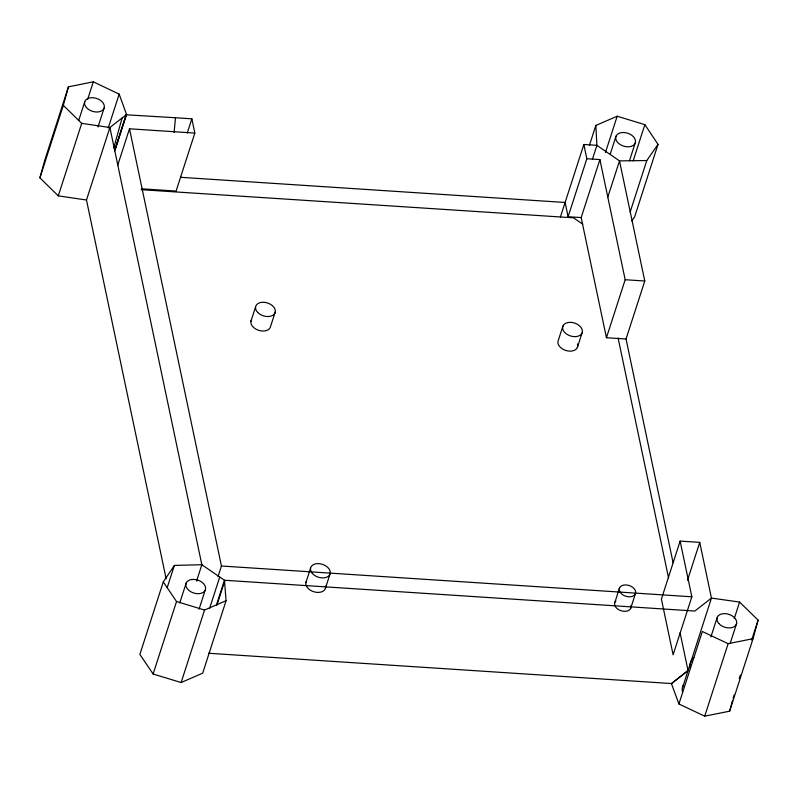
<?xml version="1.0" encoding="UTF-8"?>
<svg xmlns="http://www.w3.org/2000/svg" width="798" height="798" viewBox="0 0 798 798"><rect width="100%" height="100%" fill="white"/><g stroke="black" fill="none" stroke-linecap="round" stroke-linejoin="round"><path stroke-width="1.2" d="M174.084 132.458L175.5 117.745L191.839 118.822L194.832 133.076L176.099 191.071L141.585 188.807M680.096 632.814L688.036 670.569L671.457 683.667L678.918 703.996L704.714 716.165L729.631 711.188L732.474 700.754M733.103 698.44L734.05 694.958M729.631 711.188L753.043 638.699L758.1 620.146L739.586 602.071L711.447 598.081L694.849 611.049L224.438 580.256L201.844 564.725L174.383 565.413L163.281 581.902L139.869 654.39L153.116 674.001L181.126 682.539L202.672 673.193L226.083 600.704L224.438 580.256L216.507 604.814M166.134 578.759L86.483 200.009L58.294 195.849L39.9 177.844L45.047 159.321L68.458 86.832L93.316 81.835L119.171 94.144L126.553 114.483L115.6 148.378M39.9 177.844L63.311 105.356L68.458 86.832M113.745 147.939L122.084 118.054M78.693 120.498L84.778 101.635M87.66 99.381L93.316 81.835M58.294 195.849L81.705 123.361L63.311 105.356M98.024 126.932L104.109 108.069A10.184 6.763 17.9 0 0 91.521 97.705A10.184 6.763 17.9 0 0 87.7 108.787A10.184 6.763 17.9 0 0 104.109 108.069M108.219 128.049L119.171 94.144M86.483 200.009L109.895 127.52L126.553 114.483M126.144 114.892L114.433 151.141L126.244 114.802L175.5 117.745M117.645 165.485L129.495 128.797L194.832 133.076M187.251 133.027L191.839 118.822M250.881 321.434L255.569 306.931M167.201 587.637L174.383 565.413M153.116 674.001L176.528 601.512L163.281 581.902M179.789 602.869L186.253 582.829M275.28 311.858L270.592 326.362A10.184 6.763 17.9 0 1 258.372 330.232A10.184 6.763 17.9 0 1 251.5 319.779M196.557 581.094L201.844 564.725L109.895 127.52L81.705 123.361M199.081 609.133L205.166 590.271A10.184 6.763 17.9 0 0 193.565 579.398A10.184 6.763 17.9 0 0 188.408 589.991A10.184 6.763 17.9 0 0 205.166 590.271M181.126 682.539L204.537 610.051L226.083 600.704M218.004 576.655L221.445 566.001L129.495 128.797M209.535 608.585L219.729 577.024M216.956 605.093L224.886 580.535M305.883 582.61L310.572 568.116M325.524 587.927L330.202 573.423M560.425 216.966L583.847 144.478L596.904 145.336L619.507 160.877L646.779 160.548L658.031 144.388L644.864 124.658L617.183 116.219L595.847 125.426L589.423 145.296M673.083 562.69L626.041 339L606.44 337.724L581.173 217.585L568.106 216.727L586.839 158.732L583.847 144.478M592.375 159.361L596.904 145.336L595.847 125.426M581.173 217.585L599.906 159.59L586.839 158.732M605.473 152.468L617.183 116.219M610.31 153.874L616.026 136.189M562.959 325.953L558.271 340.447A10.184 6.763 17.9 0 0 567.667 350.921A10.184 6.763 17.9 0 0 577.423 343.958M607.797 197.116L619.507 160.877L644.774 281.016L626.041 339M629.462 160.787L635.178 143.101A10.184 6.763 17.9 0 0 623.039 132.488A10.184 6.763 17.9 0 0 618.58 143.351A10.184 6.763 17.9 0 0 635.178 143.101M633.153 160.907L644.864 124.658M577.353 347.539L582.031 333.045A10.184 6.763 17.9 0 0 570.071 322.342A10.184 6.763 17.9 0 0 565.383 333.115A10.184 6.763 17.9 0 0 582.031 333.045M630.171 211.989L646.779 160.548M658.031 144.388L634.619 216.876L631.807 220.916M606.44 337.724L625.173 279.729L599.906 159.59M614.939 602.191L619.617 587.687M630.62 608.545L635.298 594.051A8.489 5.636 17.9 0 0 625.802 584.914A8.489 5.636 17.9 0 0 621.283 593.652A8.489 5.636 17.9 0 0 635.298 594.051M680.135 541.104L661.402 599.089L673.113 654.789L691.846 596.794L680.135 541.104L699.736 542.381L711.447 598.081L682.32 688.355M687.507 580.256L699.736 542.381M678.918 703.996L702.34 631.507L728.125 643.667L753.043 638.699M710.908 636.894L717.003 618.031M734.3 618.44L739.586 602.071M704.714 716.165L728.125 643.667M730.13 643.557L736.604 623.517M739.217 678.609L740.354 675.098M751.676 640.026L758.1 620.146M688.036 670.569L671.437 683.547L208.478 653.243M141.156 189.685L573.493 217.824L582.74 224.178M180.548 177.296L565.114 202.473L568.106 216.727M625.173 279.729L644.774 281.016M221.445 566.001L691.846 596.794M176.528 601.512L204.537 610.051M618.121 338.103L668.574 578.011M682.569 692.265A21.736 14.424 17.9 0 1 683.507 684.784M690.37 668.106A21.736 14.424 17.9 0 1 693.851 657.622M630.869 605.602A8.489 5.636 17.9 0 1 621.213 610.789A8.489 5.636 17.9 0 1 615.876 600.994M325.544 586.111A10.184 6.763 17.9 0 1 314.332 591.917A10.184 6.763 17.9 0 1 306.572 580.984M718.808 623.507A10.184 6.763 17.9 0 0 735.886 625.133A10.184 6.763 17.9 0 0 725.711 613.682A10.184 6.763 17.9 0 0 718.808 623.507M257.684 312.407A10.184 6.763 17.9 0 0 274.662 313.514A10.184 6.763 17.9 0 0 263.919 302.272A10.184 6.763 17.9 0 0 257.684 312.407M312.477 573.592A10.184 6.763 17.9 0 0 329.514 575.059A10.184 6.763 17.9 0 0 319.17 563.667A10.184 6.763 17.9 0 0 312.477 573.592"/></g></svg>
